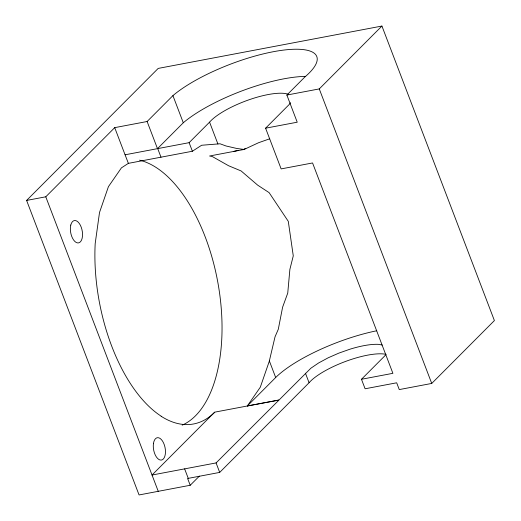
<?xml version="1.0" encoding="UTF-8"?>
<svg xmlns="http://www.w3.org/2000/svg" width="521" height="521" viewBox="0 0 521 521"><rect width="100%" height="100%" fill="white"/><g stroke="black" fill="none" stroke-linecap="round" stroke-linejoin="round"><path stroke-width="0.78" d="M269.741 138.788L258.592 142.715L244.069 149.468L209.553 156.007L212.321 156.554L228.608 165.75L241.106 170.94L257.719 185.183L269.123 192.64L288.289 221.347L293.271 255.87L289.878 269.39L287.748 293.089L282.61 307.175L278.286 329.305L275.023 336.846L269.259 361.333L260.311 387.181L247.306 405.989L214.691 412.157L152.021 475.035L216.078 462.922L310.874 368.217L318.637 362.948L328.204 357.79L338.93 353.088L350.079 349.161A45.457 12.908 -20.9 0 1 378.643 344.361L382.206 345.039M385.657 354.527L384.882 355.791L361.47 379.275L365.104 388.777L396.676 382.798L399.268 389.584L431.74 383.436L494.396 320.571L381.932 26.05L158.189 68.414L26.604 200.429L139.068 494.95L190.211 485.266L199.374 476.122M26.604 200.429L45.776 196.801L114.711 127.645L147.117 121.51L172.926 95.617A83.334 23.666 -20.9 0 1 281.073 50.426A83.334 23.666 -20.9 0 1 304.915 76.939L286.863 95.05L297.231 122.201L265.593 128.186L281.138 168.902L312.561 162.956L392.899 373.323L361.47 379.275M305.697 76.379A83.334 23.666 -20.9 0 0 183.288 122.767L157.485 148.654L125.073 154.796L114.711 127.645M147.117 121.51L157.485 148.654L189.116 142.669L209.572 122.148A45.457 12.908 -20.9 0 1 248.615 99.921A45.457 12.908 -20.9 0 1 288.491 94.366M265.593 128.186L288.999 104.701A45.457 12.908 -20.9 0 0 290.51 102.715M286.863 95.05L319.269 88.915L381.932 26.05M278.624 400.148L247.306 405.989L275.687 377.517A82.559 23.445 -20.9 0 1 376.761 330.757M190.211 485.266L187.619 478.48L219.699 472.404L309.083 382.733A45.457 12.908 -20.9 0 1 346.035 361.261A45.457 12.908 -20.9 0 1 386.152 354.384M161.178 416.181A136.378 69.716 79.1 0 1 95.187 243.626L99.511 212.496L108.427 186.655L121.432 167.853L128.381 163.353L192.392 151.24L201.627 145.255L220.044 143.783L226.003 145.971L236.729 148.459L244.069 149.468M233.388 151.494L238.019 150.393M244.199 148.934L245.743 148.57M247.306 405.989L278.735 400.056M125.073 154.796L128.381 163.353M219.699 472.404L216.078 462.922M319.269 88.915L431.74 383.436M209.572 122.148L217.902 143.972M305.449 373.231L309.083 382.733M172.926 95.617L183.288 122.767M189.116 142.669L192.392 151.24M269.324 360.851L275.687 377.517M157.72 148.615L160.996 157.186M184.623 468.861L188.257 478.363M45.776 196.801L158.247 491.316M139.563 160.162A136.372 69.866 79.3 0 1 218.781 287.892A136.372 69.866 79.3 0 1 182.181 425.156M214.724 412.241A136.313 69.853 79.3 0 1 161.171 416.286M70.784 225.065A11.364 5.822 79.3 0 0 77.329 242.877A11.364 5.822 79.3 0 0 81.237 227.247A11.364 5.822 79.3 0 0 70.784 225.065M153.428 443.684A11.364 5.822 79.3 0 0 161.171 460.095A11.364 5.822 79.3 0 0 163.529 442.883A11.364 5.822 79.3 0 0 153.428 443.684"/></g></svg>
